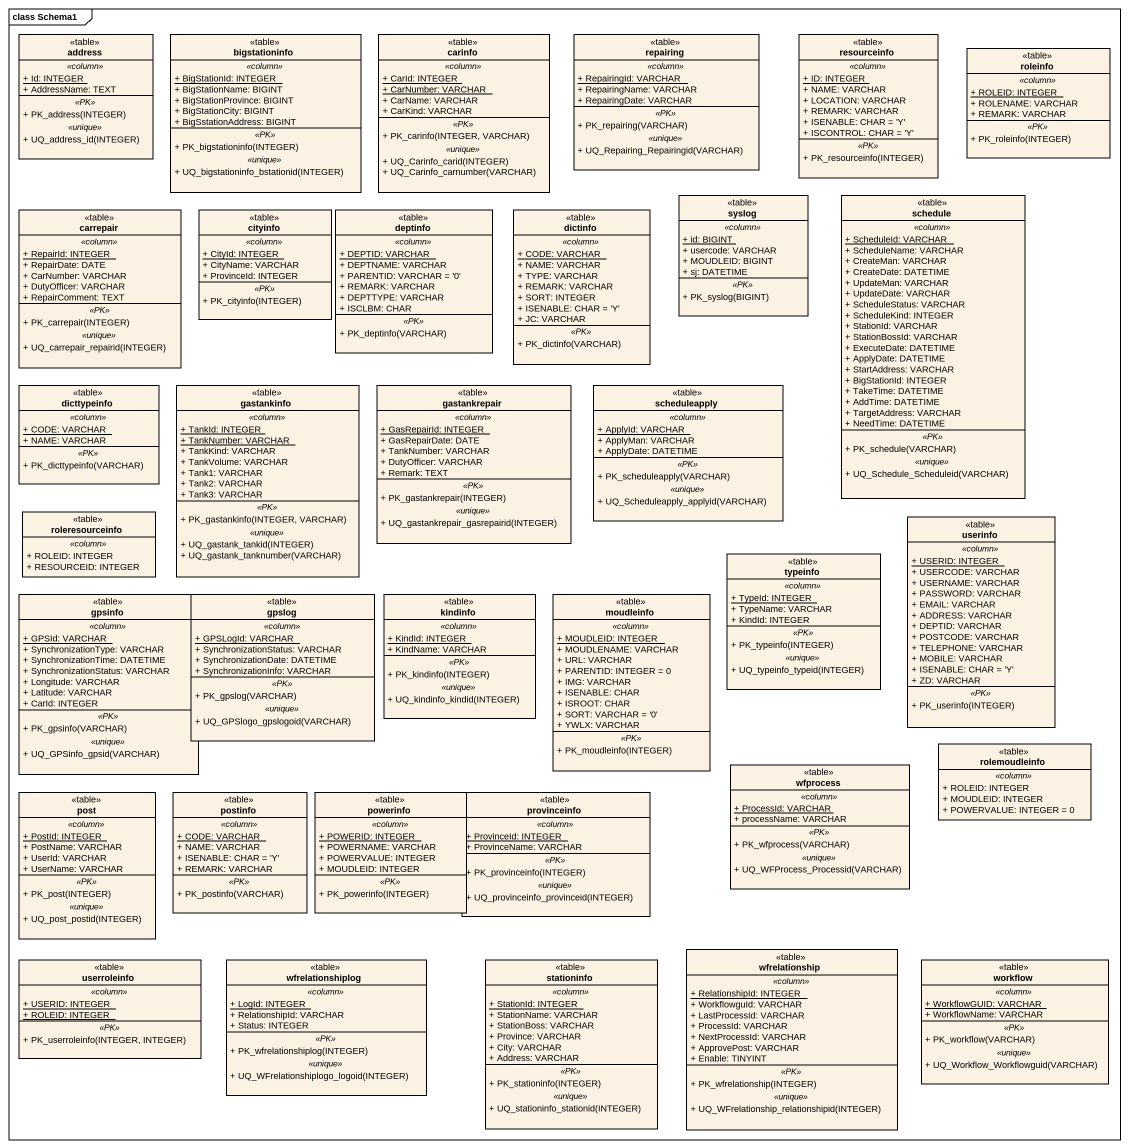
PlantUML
@startuml
mainframe class Schema1
hide circle
hide empty members
skinparam classAttributeIconSize 0
class address <<table>> {
  .. <<column>> ..
  {static} + Id: INTEGER
  + AddressName: TEXT
  .. <<PK>> ..
  + PK_address(INTEGER)
  .. <<unique>> ..
  + UQ_address_id(INTEGER)
}
class bigstationinfo <<table>> {
  .. <<column>> ..
  {static} + BigStationId: INTEGER
  + BigStationName: BIGINT
  + BigStationProvince: BIGINT
  + BigStationCity: BIGINT
  + BigSstationAddress: BIGINT
  .. <<PK>> ..
  + PK_bigstationinfo(INTEGER)
  .. <<unique>> ..
  + UQ_bigstationinfo_bstationid(INTEGER)
}
class carinfo <<table>> {
  .. <<column>> ..
  {static} + CarId: INTEGER
  {static} + CarNumber: VARCHAR
  + CarName: VARCHAR
  + CarKind: VARCHAR
  .. <<PK>> ..
  + PK_carinfo(INTEGER, VARCHAR)
  .. <<unique>> ..
  + UQ_Carinfo_carid(INTEGER)
  + UQ_Carinfo_carnumber(VARCHAR)
}
class repairing <<table>> {
  .. <<column>> ..
  {static} + RepairingId: VARCHAR
  + RepairingName: VARCHAR
  + RepairingDate: VARCHAR
  .. <<PK>> ..
  + PK_repairing(VARCHAR)
  .. <<unique>> ..
  + UQ_Repairing_Repairingid(VARCHAR)
}
class resourceinfo <<table>> {
  .. <<column>> ..
  {static} + ID: INTEGER
  + NAME: VARCHAR
  + LOCATION: VARCHAR
  + REMARK: VARCHAR
  + ISENABLE: CHAR = 'Y'
  + ISCONTROL: CHAR = 'Y'
  .. <<PK>> ..
  + PK_resourceinfo(INTEGER)
}
class roleinfo <<table>> {
  .. <<column>> ..
  {static} + ROLEID: INTEGER
  + ROLENAME: VARCHAR
  + REMARK: VARCHAR
  .. <<PK>> ..
  + PK_roleinfo(INTEGER)
}
class carrepair <<table>> {
  .. <<column>> ..
  {static} + RepairId: INTEGER
  + RepairDate: DATE
  + CarNumber: VARCHAR
  + DutyOfficer: VARCHAR
  + RepairComment: TEXT
  .. <<PK>> ..
  + PK_carrepair(INTEGER)
  .. <<unique>> ..
  + UQ_carrepair_repairid(INTEGER)
}
class cityinfo <<table>> {
  .. <<column>> ..
  {static} + CityId: INTEGER
  + CityName: VARCHAR
  + ProvinceId: INTEGER
  .. <<PK>> ..
  + PK_cityinfo(INTEGER)
}
class deptinfo <<table>> {
  .. <<column>> ..
  {static} + DEPTID: VARCHAR
  + DEPTNAME: VARCHAR
  + PARENTID: VARCHAR = '0'
  + REMARK: VARCHAR
  + DEPTTYPE: VARCHAR
  + ISCLBM: CHAR
  .. <<PK>> ..
  + PK_deptinfo(VARCHAR)
}
class dictinfo <<table>> {
  .. <<column>> ..
  {static} + CODE: VARCHAR
  + NAME: VARCHAR
  + TYPE: VARCHAR
  + REMARK: VARCHAR
  + SORT: INTEGER
  + ISENABLE: CHAR = 'Y'
  + JC: VARCHAR
  .. <<PK>> ..
  + PK_dictinfo(VARCHAR)
}
class syslog <<table>> {
  .. <<column>> ..
  {static} + id: BIGINT
  + usercode: VARCHAR
  + MOUDLEID: BIGINT
  + sj: DATETIME
  .. <<PK>> ..
  + PK_syslog(BIGINT)
}
class schedule <<table>> {
  .. <<column>> ..
  {static} + ScheduleId: VARCHAR
  + ScheduleName: VARCHAR
  + CreateMan: VARCHAR
  + CreateDate: DATETIME
  + UpdateMan: VARCHAR
  + UpdateDate: VARCHAR
  + ScheduleStatus: VARCHAR
  + ScheduleKind: INTEGER
  + StationId: VARCHAR
  + StationBossId: VARCHAR
  + ExecuteDate: DATETIME
  + ApplyDate: DATETIME
  + StartAddress: VARCHAR
  + BigStationId: INTEGER
  + TakeTime: DATETIME
  + AddTime: DATETIME
  + TargetAddress: VARCHAR
  + NeedTime: DATETIME
  .. <<PK>> ..
  + PK_schedule(VARCHAR)
  .. <<unique>> ..
  + UQ_Schedule_Scheduleid(VARCHAR)
}
class dicttypeinfo <<table>> {
  .. <<column>> ..
  {static} + CODE: VARCHAR
  + NAME: VARCHAR
  .. <<PK>> ..
  + PK_dicttypeinfo(VARCHAR)
}
class gastankinfo <<table>> {
  .. <<column>> ..
  {static} + TankId: INTEGER
  {static} + TankNumber: VARCHAR
  + TankKind: VARCHAR
  + TankVolume: VARCHAR
  + Tank1: VARCHAR
  + Tank2: VARCHAR
  + Tank3: VARCHAR
  .. <<PK>> ..
  + PK_gastankinfo(INTEGER, VARCHAR)
  .. <<unique>> ..
  + UQ_gastank_tankid(INTEGER)
  + UQ_gastank_tanknumber(VARCHAR)
}
class gastankrepair <<table>> {
  .. <<column>> ..
  {static} + GasRepairId: INTEGER
  + GasRepairDate: DATE
  + TankNumber: VARCHAR
  + DutyOfficer: VARCHAR
  + Remark: TEXT
  .. <<PK>> ..
  + PK_gastankrepair(INTEGER)
  .. <<unique>> ..
  + UQ_gastankrepair_gasrepairid(INTEGER)
}
class scheduleapply <<table>> {
  .. <<column>> ..
  {static} + ApplyId: VARCHAR
  + ApplyMan: VARCHAR
  + ApplyDate: DATETIME
  .. <<PK>> ..
  + PK_scheduleapply(VARCHAR)
  .. <<unique>> ..
  + UQ_Scheduleapply_applyid(VARCHAR)
}
class roleresourceinfo <<table>> {
  .. <<column>> ..
  + ROLEID: INTEGER
  + RESOURCEID: INTEGER
}
class userinfo <<table>> {
  .. <<column>> ..
  {static} + USERID: INTEGER
  + USERCODE: VARCHAR
  + USERNAME: VARCHAR
  + PASSWORD: VARCHAR
  + EMAIL: VARCHAR
  + ADDRESS: VARCHAR
  + DEPTID: VARCHAR
  + POSTCODE: VARCHAR
  + TELEPHONE: VARCHAR
  + MOBILE: VARCHAR
  + ISENABLE: CHAR = 'Y'
  + ZD: VARCHAR
  .. <<PK>> ..
  + PK_userinfo(INTEGER)
}
class typeinfo <<table>> {
  .. <<column>> ..
  {static} + TypeId: INTEGER
  + TypeName: VARCHAR
  + KindId: INTEGER
  .. <<PK>> ..
  + PK_typeinfo(INTEGER)
  .. <<unique>> ..
  + UQ_typeinfo_typeid(INTEGER)
}
class gpsinfo <<table>> {
  .. <<column>> ..
  {static} + GPSId: VARCHAR
  + SynchronizationType: VARCHAR
  + SynchronizationTime: DATETIME
  + SynchronizationStatus: VARCHAR
  + Longitude: VARCHAR
  + Latitude: VARCHAR
  + CarId: INTEGER
  .. <<PK>> ..
  + PK_gpsinfo(VARCHAR)
  .. <<unique>> ..
  + UQ_GPSinfo_gpsid(VARCHAR)
}
class gpslog <<table>> {
  .. <<column>> ..
  {static} + GPSLogId: VARCHAR
  + SynchronizationStatus: VARCHAR
  + SynchronizationDate: DATETIME
  + SynchronizationInfo: VARCHAR
  .. <<PK>> ..
  + PK_gpslog(VARCHAR)
  .. <<unique>> ..
  + UQ_GPSlogo_gpslogoid(VARCHAR)
}
class kindinfo <<table>> {
  .. <<column>> ..
  {static} + KindId: INTEGER
  + KindName: VARCHAR
  .. <<PK>> ..
  + PK_kindinfo(INTEGER)
  .. <<unique>> ..
  + UQ_kindinfo_kindid(INTEGER)
}
class moudleinfo <<table>> {
  .. <<column>> ..
  {static} + MOUDLEID: INTEGER
  + MOUDLENAME: VARCHAR
  + URL: VARCHAR
  + PARENTID: INTEGER = 0
  + IMG: VARCHAR
  + ISENABLE: CHAR
  + ISROOT: CHAR
  + SORT: VARCHAR = '0'
  + YWLX: VARCHAR
  .. <<PK>> ..
  + PK_moudleinfo(INTEGER)
}
class wfprocess <<table>> {
  .. <<column>> ..
  {static} + ProcessId: VARCHAR
  + processName: VARCHAR
  .. <<PK>> ..
  + PK_wfprocess(VARCHAR)
  .. <<unique>> ..
  + UQ_WFProcess_Processid(VARCHAR)
}
class rolemoudleinfo <<table>> {
  .. <<column>> ..
  + ROLEID: INTEGER
  + MOUDLEID: INTEGER
  + POWERVALUE: INTEGER = 0
}
class post <<table>> {
  .. <<column>> ..
  {static} + PostId: INTEGER
  + PostName: VARCHAR
  + UserId: VARCHAR
  + UserName: VARCHAR
  .. <<PK>> ..
  + PK_post(INTEGER)
  .. <<unique>> ..
  + UQ_post_postid(INTEGER)
}
class postinfo <<table>> {
  .. <<column>> ..
  {static} + CODE: VARCHAR
  + NAME: VARCHAR
  + ISENABLE: CHAR = 'Y'
  + REMARK: VARCHAR
  .. <<PK>> ..
  + PK_postinfo(VARCHAR)
}
class powerinfo <<table>> {
  .. <<column>> ..
  {static} + POWERID: INTEGER
  + POWERNAME: VARCHAR
  + POWERVALUE: INTEGER
  + MOUDLEID: INTEGER
  .. <<PK>> ..
  + PK_powerinfo(INTEGER)
}
class provinceinfo <<table>> {
  .. <<column>> ..
  {static} + ProvinceId: INTEGER
  + ProvinceName: VARCHAR
  .. <<PK>> ..
  + PK_provinceinfo(INTEGER)
  .. <<unique>> ..
  + UQ_provinceinfo_provinceid(INTEGER)
}
class userroleinfo <<table>> {
  .. <<column>> ..
  {static} + USERID: INTEGER
  {static} + ROLEID: INTEGER
  .. <<PK>> ..
  + PK_userroleinfo(INTEGER, INTEGER)
}
class wfrelationshiplog <<table>> {
  .. <<column>> ..
  {static} + LogId: INTEGER
  + RelationshipId: VARCHAR
  + Status: INTEGER
  .. <<PK>> ..
  + PK_wfrelationshiplog(INTEGER)
  .. <<unique>> ..
  + UQ_WFrelationshiplogo_logoid(INTEGER)
}
class stationinfo <<table>> {
  .. <<column>> ..
  {static} + StationId: INTEGER
  + StationName: VARCHAR
  + StationBoss: VARCHAR
  + Province: VARCHAR
  + City: VARCHAR
  + Address: VARCHAR
  .. <<PK>> ..
  + PK_stationinfo(INTEGER)
  .. <<unique>> ..
  + UQ_stationinfo_stationid(INTEGER)
}
class wfrelationship <<table>> {
  .. <<column>> ..
  {static} + RelationshipId: INTEGER
  + WorkflowguId: VARCHAR
  + LastProcessId: VARCHAR
  + ProcessId: VARCHAR
  + NextProcessId: VARCHAR
  + ApprovePost: VARCHAR
  + Enable: TINYINT
  .. <<PK>> ..
  + PK_wfrelationship(INTEGER)
  .. <<unique>> ..
  + UQ_WFrelationship_relationshipid(INTEGER)
}
class workflow <<table>> {
  .. <<column>> ..
  {static} + WorkflowGUID: VARCHAR
  + WorkflowName: VARCHAR
  .. <<PK>> ..
  + PK_workflow(VARCHAR)
  .. <<unique>> ..
  + UQ_Workflow_Workflowguid(VARCHAR)
}
@enduml
